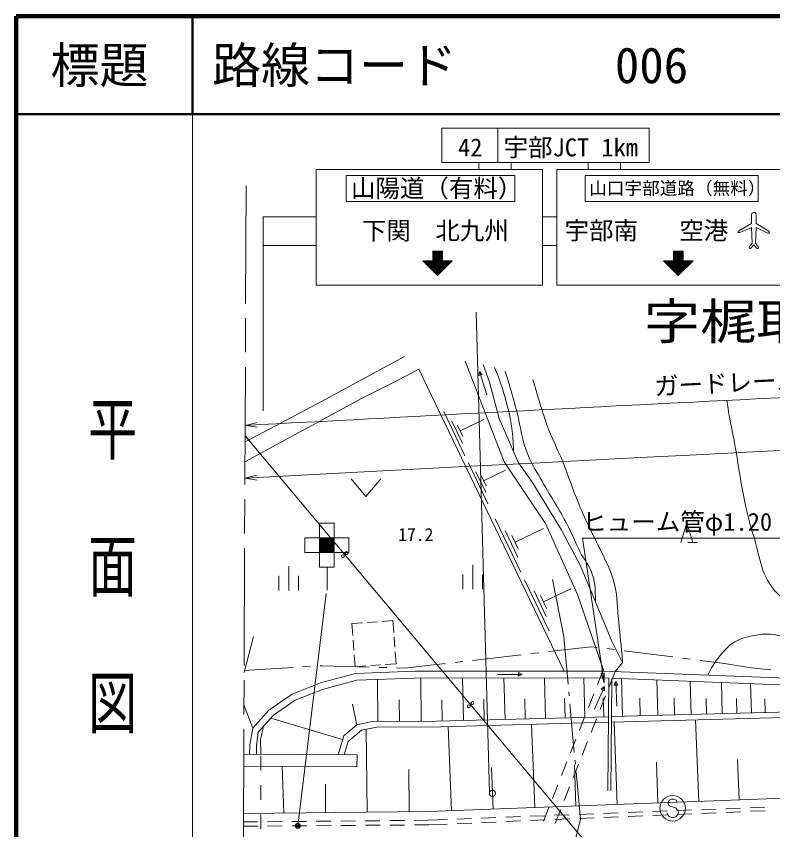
# Model space of a CAD drawing. Units: millimetres, scale not verified. Extents: x 40000 to 680000, y 20000 to 380000.
# Drawn here: x 40000 to 117264, y 296918 to 380000 of the extents above; entities that cross this region are included whole.
import ezdxf
from ezdxf.enums import TextEntityAlignment as Align

# ---------------------------------------------------------------- set-up
doc = ezdxf.new("R2010")
doc.units = ezdxf.units.MM
doc.header["$LTSCALE"] = 1000
doc.header["$PDMODE"] = 32
doc.header["$PDSIZE"] = 500
doc.linetypes.add('CHAIN', pattern=[18.5, 12, -1.5, 3.5, -1.5])
for name, color, linetype, lineweight in [('M-BGD', 7, 'Continuous', 13), ('M-BMK', 2, 'CHAIN', 13), ('M-BMK-ROW', 30, 'Continuous', 13), ('M-STR-HTXT', 7, 'Continuous', 13), ('M-STR-STR1', 1, 'Continuous', 13), ('M-STR-STRC', 7, 'Continuous', 13), ('M-TTL', 2, 'Continuous', 140), ('M-TTL-BAND', 7, 'Continuous', 13), ('M-TTL-LINE', 7, 'Continuous', 50)]:
    doc.layers.add(name, color=color, linetype=linetype, lineweight=lineweight)
doc.layers.add('M-BMK-HTXT', color=7, linetype='Continuous')
doc.layers.add('M-TTL-TXT', color=7, linetype='Continuous')
doc.styles.add('@ＭＳ ゴシック', font='')
doc.styles.add('ＭＳ ゴシック', font='')
doc.styles.get('@ＭＳ ゴシック').set_extended_font_data('@MS Gothic')
doc.styles.get('ＭＳ ゴシック').set_extended_font_data('MS Gothic')

# ---------------------------------------------------------------- blocks, each defined once
blk = doc.blocks.new('open_arrow')
at = {"color": 0, "linetype": 'Continuous', "lineweight": -2}
blk.add_lwpolyline([(7.5, 1.25), (0, 0), (7.5, -1.25)], dxfattribs=at)

msp = doc.modelspace()

# ---------------------------------------------------------------- linework, layer by layer
at = {"layer": 'M-BGD'}
for p, q in [((95947, 313123), (81130, 343964)), ((87235, 343313), (87301, 343727)), ((87593, 343426), (87235, 343313)), ((88051, 341342), (87301, 343727)), ((87301, 343727), (87593, 343426)), ((85824, 335118), (83661, 339619)), ((85583, 336387), (84502, 338638)), ((85613, 337094), (85072, 338219)), ((85343, 337657), (87743, 338810)), ((63370, 337138), (147990, 236273)), ((88181, 330212), (86177, 334382)), ((87958, 331388), (86956, 333473)), ((87735, 332564), (89959, 333632)), ((74220, 332754), (75720, 330954)), ((75720, 330954), (77220, 332754)), ((87986, 332043), (87485, 333085)), ((91534, 323232), (88919, 328674)), ((107893, 326264), (108493, 328264)), ((108493, 328264), (109093, 326264)), ((91243, 324767), (89936, 327488)), ((90952, 326302), (93855, 327696)), ((91279, 325622), (90625, 326982)), ((108593, 326264), (109593, 326264)), ((67832, 323843), (67832, 321343)), ((86621, 323975), (86621, 321475)), ((66832, 322843), (66832, 321343)), ((68832, 322843), (68832, 321343)), ((85621, 322975), (85621, 321475)), ((87621, 322975), (87621, 321475)), ((94413, 317240), (91911, 322448)), ((95931, 316643), (94778, 322485)), ((94135, 318709), (92883, 321313)), ((94169, 319526), (93543, 320829)), ((93856, 320178), (96634, 321512)), ((77370, 318200), (78473, 318283)), ((78473, 318283), (78564, 317077)), ((74272, 317968), (75375, 318051)), ((74362, 316762), (74272, 317968)), ((75874, 318088), (76871, 318163)), ((63268, 312992), (64218, 316667)), ((78601, 316578), (78676, 315581)), ((96370, 311784), (95931, 316643)), ((74474, 315266), (74400, 316263)), ((78713, 315082), (78803, 313876)), ((74602, 313561), (74512, 314768)), ((75706, 313644), (74602, 313561)), ((77201, 313756), (76204, 313681)), ((78803, 313876), (77700, 313793)), ((81340, 307986), (81316, 312410)), ((85686, 308069), (85569, 312414)), ((89156, 312788), (91656, 312782)), ((89921, 308182), (89808, 312418)), ((91280, 312595), (91281, 312970)), ((91656, 312782), (91280, 312595)), ((91281, 312970), (91656, 312782)), ((94050, 308293), (93939, 312421)), ((98074, 308400), (97967, 312425)), ((99357, 311741), (99907, 313131)), ((100430, 300905), (100522, 312406)), ((100558, 311515), (101178, 313081)), ((100730, 300903), (100822, 312394)), ((76916, 307962), (76893, 312267)), ((101079, 311669), (101253, 312051)), ((101453, 311682), (101079, 311669)), ((101341, 309552), (101253, 312051)), ((101253, 312051), (101453, 311682)), ((101926, 308503), (101823, 312355)), ((105538, 308600), (105441, 312212)), ((108925, 308691), (108835, 312078)), ((112102, 308776), (112017, 311952)), ((115081, 308855), (115002, 311835)), ((96478, 310589), (96442, 310988)), ((98437, 309416), (98989, 310811)), ((99070, 309241), (100071, 311532)), ((99749, 311263), (100071, 311532)), ((100093, 311113), (99749, 311263)), ((100071, 311532), (100093, 311113)), ((79128, 307974), (79116, 310186)), ((83513, 308011), (83455, 310183)), ((87803, 308125), (87747, 310243)), ((91986, 308237), (91930, 310302)), ((96062, 308346), (96008, 310359)), ((99638, 309191), (100190, 310586)), ((100000, 308452), (99949, 310378)), ((103732, 308552), (103683, 310358)), ((107231, 308645), (107186, 310339)), ((110514, 308733), (110471, 310322)), ((113592, 308816), (113552, 310305)), ((116478, 308893), (116441, 310290)), ((64165, 307299), (63254, 309691)), ((74797, 307630), (74359, 309737)), ((97000, 304813), (96550, 309793)), ((73337, 306123), (66008, 308321)), ((97517, 307091), (98069, 308486)), ((98718, 306866), (99270, 308261)), ((84438, 298858), (84116, 307461)), ((92950, 299177), (92631, 307689)), ((101371, 299493), (101056, 307914)), ((109703, 299805), (109391, 308137)), ((75831, 298711), (75752, 307179)), ((96597, 304767), (97149, 306162)), ((97798, 304542), (98350, 305936)), ((113825, 299960), (113671, 304082)), ((67337, 298632), (67158, 303394)), ((88694, 299018), (88534, 303274)), ((95677, 302442), (96229, 303837)), ((96878, 302217), (97430, 303612)), ((97160, 299335), (97003, 303546)), ((97108, 303618), (97072, 304016)), ((105537, 299649), (105381, 303815)), ((80135, 298751), (80095, 303056)), ((97619, 297962), (97180, 302821)), ((71597, 298672), (71570, 301582)), ((94757, 300118), (95309, 301512)), ((95958, 299893), (96510, 301287)), ((93837, 297793), (94389, 299188)), ((113975, 299128), (112476, 299070)), ((116473, 299226), (114975, 299167)), ((93990, 298350), (92492, 298292)), ((96489, 298448), (94990, 298389)), ((95038, 297568), (95590, 298963)), ((98987, 298545), (97488, 298486)), ((101485, 298642), (99986, 298584)), ((103983, 298739), (102484, 298681)), ((104008, 298337), (102509, 298274)), ((106481, 298837), (104982, 298778)), ((106506, 298442), (105007, 298379)), ((108979, 298934), (107480, 298876)), ((109003, 298547), (107505, 298484)), ((111477, 299031), (109978, 298973)), ((111501, 298652), (110002, 298589)), ((113999, 298757), (112500, 298694)), ((116497, 298863), (114998, 298799)), ((64642, 297724), (63203, 297710)), ((67142, 297747), (65642, 297733)), ((69642, 297771), (68142, 297757)), ((72142, 297794), (70642, 297780)), ((74642, 297817), (73142, 297803)), ((77142, 297841), (75642, 297827)), ((79641, 297864), (78142, 297850)), ((82080, 297887), (80641, 297873)), ((83998, 297961), (82080, 297887)), ((84025, 297497), (82124, 297417)), ((86496, 298059), (84997, 298000)), ((86523, 297602), (85025, 297539)), ((88994, 298156), (87495, 298097)), ((89021, 297707), (87522, 297644)), ((91492, 298253), (89993, 298195)), ((91519, 297812), (90020, 297749)), ((94017, 297917), (92518, 297854)), ((96514, 298022), (95016, 297959)), ((96317, 292746), (97619, 297962)), ((99012, 298127), (97513, 298064)), ((101510, 298232), (100011, 298169)), ((64663, 297284), (63202, 297273)), ((67163, 297303), (65663, 297292)), ((69663, 297322), (68163, 297311)), ((72163, 297341), (70663, 297330)), ((74663, 297360), (73163, 297349)), ((77163, 297379), (75663, 297368)), ((79663, 297398), (78163, 297387)), ((82124, 297417), (80663, 297406))]:
    msp.add_line(p, q, dxfattribs=at)
for points in [[(79658, 345248), (70725, 340422), (63367, 336542)], [(63359, 334492), (75343, 340995), (78403, 342521), (81130, 343964)], [(85849, 344762), (89850, 334509), (94064, 328207), (97321, 320959), (100019, 313127)], [(101178, 313081), (101933, 314004), (100817, 316171), (97647, 323884), (95660, 327594), (92748, 332324), (91280, 334447), (89339, 338918), (88345, 342644), (87679, 344423)], [(142628, 314291), (121368, 312284), (100019, 313127), (80687, 313110), (74643, 312884), (71073, 311921), (68163, 310763), (65801, 309143), (64165, 307299), (63852, 305596), (63828, 304636)], [(100522, 312406), (100005, 312427), (80701, 312410), (74748, 312187), (71295, 311255), (68494, 310141), (66268, 308614), (64724, 306875), (64534, 305473), (64544, 304631)], [(135830, 312946), (121387, 311583), (100822, 312394)], [(100791, 308473), (121804, 309035), (135890, 311140)], [(100786, 307907), (122266, 308482), (135911, 310521)], [(72871, 304571), (73448, 306493), (74786, 307628), (76381, 307959), (82906, 307994), (100491, 308465)], [(65261, 307479), (64962, 306118), (64975, 304628)], [(73497, 304566), (73910, 305940), (75248, 307074), (76843, 307406), (83367, 307441), (100486, 307899)], [(158547, 304339), (155956, 304086), (132804, 301968), (128515, 300510), (82068, 298769), (63207, 298593)], [(63228, 303422), (74795, 303339), (74804, 304557), (63233, 304640)]]:
    msp.add_lwpolyline(points, dxfattribs=at)
for centre in [(73353, 324850), (73736, 325171), (86590, 309849), (86207, 309528)]:
    msp.add_circle(centre, 150, dxfattribs=at)
for points, knots in [([(88854, 344142), (89409, 342706), (89576, 342280), (89922, 341050), (90257, 339854), (90449, 339177), (90609, 337945), (90728, 337030), (90753, 336691), (90784, 335589)], [0, 0, 0, 0, 1, 1, 1, 2, 2, 2, 3, 3, 3, 3]), ([(89951, 343769), (90512, 341831), (90655, 341330), (91084, 339761), (91584, 337930), (91564, 336804), (92312, 335061), (92696, 334167), (93018, 333717), (93498, 332870), (94592, 330938), (95310, 329914), (96345, 327950), (96885, 326926), (97062, 326290), (97599, 325265), (97982, 324533), (98350, 324202), (98674, 323441), (99174, 322264), (99118, 321631), (99160, 320204)], [0, 0, 0, 0, 1, 1, 1, 2, 2, 2, 3, 3, 3, 4, 4, 4, 5, 5, 5, 6, 6, 6, 7, 7, 7, 7]), ([(101933, 314004), (101748, 316012), (101701, 316526), (101533, 318140), (101375, 319651), (101452, 320526), (101104, 322004), (100792, 323325), (100353, 323986), (99797, 325225), (99393, 326123), (99103, 326596), (98682, 327486), (98182, 328543), (97891, 329132), (97443, 330212), (96761, 331857), (96499, 332826), (95832, 334477), (95227, 335975), (94751, 336758), (94205, 338278), (93758, 339519), (93559, 340233), (93180, 341496), (93015, 342047), (92961, 342223), (92765, 342908)], [0, 0, 0, 0, 1, 1, 1, 2, 2, 2, 3, 3, 3, 4, 4, 4, 5, 5, 5, 6, 6, 6, 7, 7, 7, 8, 8, 8, 9, 9, 9, 9]), ([(110621, 312708), (111051, 313531), (111212, 313814), (111702, 314445), (112275, 315181), (112612, 315630), (113408, 316116), (114077, 316524), (114547, 316583), (115314, 316739), (115993, 316878), (116391, 316916), (117083, 316880), (117988, 316833), (118452, 316517), (119347, 316376), (120032, 316268), (120421, 316175), (121114, 316200), (121752, 316222), (122114, 316279), (122729, 316448), (123818, 316746), (124356, 317128), (125366, 317632), (127407, 318652), (128327, 319641), (130396, 320604), (133447, 322023), (135332, 322391), (138493, 323543), (140595, 324309), (141804, 324660), (143873, 325512), (144757, 325876), (145354, 325954), (146076, 326582), (146601, 327038), (146726, 327476), (146943, 328137), (147208, 328942), (147222, 329459), (147113, 330299), (146843, 332385), (146047, 333416), (145107, 335298), (144056, 337405), (143252, 338503), (141684, 340260), (141537, 340425), (141391, 340581), (141248, 340729)], [0, 0, 0, 0, 1, 1, 1, 2, 2, 2, 3, 3, 3, 4, 4, 4, 5, 5, 5, 6, 6, 6, 7, 7, 7, 8, 8, 8, 9, 9, 9, 10, 10, 10, 11, 11, 11, 12, 12, 12, 13, 13, 13, 14, 14, 14, 15, 15, 15, 16, 16, 16, 17, 17, 17, 17]), ([(112578, 340729), (112795, 339219), (113101, 337861), (113436, 335975), (114063, 332434), (114246, 330398), (115298, 326960), (116027, 324578), (116005, 322865), (117725, 321063), (118478, 320275), (119172, 320020), (120254, 319881), (120677, 319827), (120925, 319938), (121327, 320080), (123074, 320698), (123869, 321458), (125498, 322342), (127133, 323229), (128039, 323745), (129684, 324613), (131328, 325482), (132271, 325927), (133918, 326790), (135059, 327388), (135668, 327781), (136828, 328343), (137650, 328742), (138292, 328670), (138971, 329281), (139763, 329994), (140166, 330598), (140322, 331652), (140488, 332770), (140173, 333457), (139680, 334473), (138740, 336407), (137596, 337103), (136217, 338753), (135587, 339508), (135034, 340138), (134509, 340729)], [0, 0, 0, 0, 1, 1, 1, 2, 2, 2, 3, 3, 3, 4, 4, 4, 5, 5, 5, 6, 6, 6, 7, 7, 7, 8, 8, 8, 9, 9, 9, 10, 10, 10, 11, 11, 11, 12, 12, 12, 13, 13, 13, 14, 14, 14, 14])]:
    msp.add_open_spline(points, degree=3, knots=knots, dxfattribs=at)
at = {"layer": 'M-BMK'}
msp.add_line((63478, 362677), (63161, 287646), dxfattribs=at)
at = {"layer": 'M-BMK-ROW'}
for p, q in [((92565, 314905), (93360, 314996)), ((94353, 315110), (98721, 315613)), ((98721, 315613), (99320, 315537)), ((100312, 315413), (101106, 315313)), ((102098, 315188), (107059, 314565)), ((84816, 314013), (85611, 314105)), ((86605, 314219), (91572, 314790)), ((108051, 314441), (108845, 314341)), ((109837, 314216), (112105, 313932)), ((63269, 313175), (68259, 313480)), ((69258, 313541), (70056, 313589)), ((71054, 313650), (71248, 313662)), ((71248, 313662), (76052, 313524)), ((77051, 313495), (77851, 313472)), ((78851, 313443), (79656, 313420)), ((79656, 313420), (83823, 313899)), ((112105, 313932), (115048, 313468)), ((115048, 313468), (117056, 313250))]:
    msp.add_line(p, q, dxfattribs=at)
at = {"layer": 'M-STR-HTXT'}
for p, q in [((63374, 338204), (64609, 338521)), ((63374, 338204), (64636, 338022)), ((63352, 332813), (64586, 333130)), ((63352, 332813), (64613, 332630))]:
    msp.add_line(p, q, dxfattribs=at)
msp.add_lwpolyline([(100044, 311935), (97818, 326703), (131568, 326703)], dxfattribs=at)
for centre, start in [((765700, -12677842), 91.46521), ((765723, -12672451), 92.64483)]:
    msp.add_arc(centre, 13029599, start, 93.08997, dxfattribs=at)
at = {"layer": 'M-STR-STR1'}
for p, q in [((64978, 302974), (64975, 304474)), ((64982, 299974), (64980, 301474)), ((64987, 296974), (64984, 298474))]:
    msp.add_line(p, q, dxfattribs=at)
at = {"layer": 'M-STR-STRC'}
for p, q in [((83461, 368563), (104640, 368563)), ((83461, 368563), (83461, 365063)), ((89195, 368563), (89195, 365063)), ((104640, 368563), (104640, 365063)), ((104640, 365063), (83461, 365063)), ((87231, 365063), (87231, 364358)), ((90544, 365063), (90544, 364358)), ((98417, 365063), (98417, 364358)), ((101730, 365063), (101730, 364358)), ((70616, 364358), (93762, 364358)), ((70616, 364358), (70616, 352547)), ((93762, 364358), (93762, 352547)), ((95199, 364358), (118344, 364358)), ((95199, 364358), (95199, 352547)), ((73708, 361082), (73708, 363751)), ((73708, 363751), (90919, 363751)), ((90919, 361082), (90919, 363751)), ((98107, 363751), (115788, 363751)), ((98107, 361082), (98107, 363751)), ((115788, 361082), (115788, 363751)), ((73708, 361082), (90919, 361082)), ((98107, 361082), (115788, 361082)), ((115099, 358825), (115099, 359749)), ((115581, 359751), (115581, 358828)), ((65230, 359505), (70616, 359505)), ((65230, 359505), (65230, 339686)), ((95199, 359505), (93762, 359505)), ((115099, 358825), (113790, 358098)), ((113888, 357913), (115091, 358441)), ((115091, 358441), (115175, 356825)), ((115585, 358436), (115497, 356825)), ((115581, 358828), (116870, 358038)), ((116764, 357857), (115585, 358436)), ((65230, 356599), (70616, 356599)), ((95199, 356599), (93762, 356599)), ((115175, 356825), (114866, 356419)), ((115320, 356669), (115038, 356309)), ((115320, 356669), (115617, 356313)), ((115497, 356825), (115797, 356419)), ((82101, 354460), (83538, 355897)), ((82171, 354389), (83538, 355756)), ((82242, 354318), (83538, 355615)), ((82538, 356022), (83538, 356022)), ((82538, 355022), (82538, 356022)), ((82538, 355887), (82673, 356022)), ((82538, 355746), (82814, 356022)), ((82538, 355604), (82956, 356022)), ((82538, 355463), (83097, 356022)), ((82538, 355322), (83239, 356022)), ((82538, 355180), (83380, 356022)), ((82538, 355039), (83521, 356022)), ((84016, 354500), (82538, 355977)), ((83945, 354429), (82538, 355836)), ((83875, 354358), (82538, 355695)), ((83538, 355119), (82635, 356022)), ((83538, 355260), (82777, 356022)), ((83538, 355402), (82918, 356022)), ((83538, 355543), (83060, 356022)), ((83538, 355684), (83201, 356022)), ((83538, 355826), (83343, 356022)), ((83538, 355967), (83484, 356022)), ((83538, 356022), (83538, 355022)), ((106688, 354455), (108121, 355888)), ((106758, 354384), (108121, 355746)), ((106829, 354313), (108121, 355605)), ((107121, 356022), (108121, 356022)), ((107121, 355022), (107121, 356022)), ((107121, 356019), (107123, 356022)), ((107121, 355878), (107265, 356022)), ((107121, 355736), (107406, 356022)), ((107121, 355595), (107548, 356022)), ((107121, 355453), (107689, 356022)), ((107121, 355312), (107830, 356022)), ((107121, 355170), (107972, 356022)), ((107121, 355029), (108113, 356022)), ((108574, 354475), (107121, 355928)), ((108503, 354404), (107121, 355786)), ((108432, 354333), (107121, 355645)), ((108121, 355069), (107168, 356022)), ((108121, 355211), (107309, 356022)), ((108121, 355352), (107451, 356022)), ((108121, 355493), (107592, 356022)), ((108121, 355635), (107734, 356022)), ((108121, 355776), (107875, 356022)), ((108121, 355918), (108017, 356022)), ((108121, 356022), (108121, 355022)), ((83038, 353522), (81538, 355022)), ((81538, 355022), (82538, 355022)), ((81606, 354955), (81673, 355022)), ((83097, 353580), (81656, 355022)), ((81676, 354884), (81814, 355022)), ((81747, 354813), (81956, 355022)), ((83168, 353651), (81797, 355022)), ((81818, 354742), (82097, 355022)), ((81888, 354672), (82239, 355022)), ((83238, 353722), (81938, 355022)), ((81959, 354601), (82380, 355022)), ((82030, 354530), (82521, 355022)), ((83309, 353792), (82080, 355022)), ((83380, 353863), (82221, 355022)), ((82313, 354247), (83538, 355473)), ((83451, 353934), (82363, 355022)), ((82383, 354177), (83538, 355332)), ((82454, 354106), (83538, 355190)), ((83521, 354005), (82504, 355022)), ((82525, 354035), (83538, 355049)), ((83804, 354287), (82538, 355553)), ((83733, 354217), (82538, 355412)), ((83663, 354146), (82538, 355270)), ((83592, 354075), (82538, 355129)), ((82596, 353965), (83653, 355022)), ((82666, 353894), (83794, 355022)), ((82737, 353823), (83936, 355022)), ((82808, 353752), (84077, 355022)), ((82878, 353682), (84218, 355022)), ((82949, 353611), (84360, 355022)), ((83020, 353540), (84501, 355022)), ((84538, 355022), (83038, 353522)), ((83538, 355022), (84538, 355022)), ((84087, 354570), (83635, 355022)), ((84158, 354641), (83777, 355022)), ((84228, 354712), (83918, 355022)), ((84299, 354782), (84060, 355022)), ((84370, 354853), (84201, 355022)), ((84440, 354924), (84343, 355022)), ((84511, 354995), (84484, 355022)), ((107621, 353522), (106121, 355022)), ((106121, 355022), (107121, 355022)), ((106122, 355020), (106123, 355022)), ((107654, 353556), (106188, 355022)), ((106193, 354950), (106265, 355022)), ((106263, 354879), (106406, 355022)), ((107725, 353626), (106330, 355022)), ((106334, 354808), (106548, 355022)), ((106405, 354738), (106689, 355022)), ((107796, 353697), (106471, 355022)), ((106475, 354667), (106830, 355022)), ((106546, 354596), (106972, 355022)), ((107866, 353768), (106612, 355022)), ((106617, 354525), (107113, 355022)), ((107937, 353838), (106754, 355022)), ((108008, 353909), (106895, 355022)), ((106900, 354243), (108121, 355463)), ((106970, 354172), (108121, 355322)), ((108079, 353980), (107037, 355022)), ((107041, 354101), (108121, 355181)), ((107112, 354030), (108121, 355039)), ((108361, 354263), (107121, 355503)), ((108291, 354192), (107121, 355362)), ((108220, 354121), (107121, 355221)), ((108149, 354050), (107121, 355079)), ((107183, 353960), (108245, 355022)), ((107253, 353889), (108386, 355022)), ((107324, 353818), (108527, 355022)), ((107395, 353748), (108669, 355022)), ((107465, 353677), (108810, 355022)), ((107536, 353606), (108952, 355022)), ((107607, 353535), (109093, 355022)), ((109121, 355022), (107621, 353522)), ((108121, 355022), (109121, 355022)), ((108644, 354545), (108168, 355022)), ((108715, 354616), (108309, 355022)), ((108786, 354687), (108451, 355022)), ((108856, 354758), (108592, 355022)), ((108927, 354828), (108734, 355022)), ((108998, 354899), (108875, 355022)), ((109069, 354970), (109017, 355022)), ((70616, 352547), (93762, 352547)), ((95199, 352547), (118344, 352547)), ((86981, 349771), (88333, 300696)), ((70983, 328227), (72483, 328227)), ((70983, 326727), (70983, 328227)), ((72483, 328227), (72483, 326727)), ((69483, 325227), (69483, 326727)), ((69483, 326727), (70983, 326727)), ((70983, 326727), (72483, 326727)), ((70983, 325227), (70983, 326727)), ((70983, 326689), (71022, 326727)), ((70983, 326548), (71163, 326727)), ((70983, 326406), (71304, 326727)), ((70983, 326265), (71446, 326727)), ((70983, 326123), (71587, 326727)), ((70983, 325982), (71729, 326727)), ((70983, 325840), (71870, 326727)), ((70983, 325699), (72012, 326727)), ((70983, 325558), (72126, 326701)), ((72408, 325227), (70983, 326652)), ((70983, 325416), (72191, 326624)), ((70983, 325275), (72255, 326547)), ((72266, 325227), (70983, 326511)), ((72483, 325294), (71049, 326727)), ((72483, 325435), (71191, 326727)), ((72483, 325576), (71332, 326727)), ((72483, 325718), (71474, 326727)), ((72483, 325859), (71615, 326727)), ((72483, 326001), (71756, 326727)), ((72483, 326142), (71898, 326727)), ((72440, 326327), (72039, 326727)), ((72153, 326669), (72212, 326727)), ((72483, 326421), (72177, 326727)), ((72218, 326592), (72353, 326727)), ((72282, 326515), (72483, 326716)), ((72483, 326563), (72318, 326727)), ((72347, 326438), (72483, 326574)), ((72483, 326704), (72460, 326727)), ((72483, 326727), (73983, 326727)), ((72483, 326727), (72483, 325227)), ((73983, 326727), (73983, 325227)), ((72125, 325227), (70983, 326369)), ((71984, 325227), (70983, 326228)), ((71842, 325227), (70983, 326087)), ((71701, 325227), (70983, 325945)), ((71559, 325227), (70983, 325804)), ((71077, 325227), (72320, 326470)), ((71219, 325227), (72384, 326393)), ((71360, 325227), (72449, 326316)), ((71502, 325227), (72483, 326209)), ((71643, 325227), (72483, 326068)), ((71784, 325227), (72483, 325926)), ((71926, 325227), (72483, 325785)), ((72411, 326361), (72483, 326433)), ((72483, 326280), (72459, 326304)), ((72476, 326284), (72483, 326292)), ((70983, 325227), (69483, 325227)), ((71418, 325227), (70983, 325662)), ((71277, 325227), (70983, 325521)), ((71135, 325227), (70983, 325379)), ((70994, 325227), (70983, 325238)), ((70983, 323727), (70983, 325227)), ((72483, 325227), (70983, 325227)), ((72067, 325227), (72483, 325643)), ((72209, 325227), (72483, 325502)), ((72350, 325227), (72483, 325361)), ((73983, 325227), (72483, 325227)), ((72483, 325227), (72483, 323727)), ((72483, 323727), (70983, 323727)), ((71740, 323727), (71740, 321378)), ((68766, 297315), (71646, 321057)), ((106688, 299936), (106570, 299699)), ((106924, 300054), (106688, 299936)), ((107161, 300054), (106924, 300054)), ((107397, 299936), (107161, 300054)), ((107515, 299699), (107397, 299936)), ((106570, 299699), (106570, 299581)), ((106570, 299581), (106688, 299345)), ((106688, 299345), (107397, 299108)), ((107397, 299108), (107515, 298990)), ((106570, 298399), (106452, 298636)), ((106688, 298281), (106570, 298399)), ((106924, 298163), (106688, 298281)), ((107397, 298281), (107161, 298163)), ((107515, 298399), (107397, 298281)), ((107515, 298990), (107633, 298754)), ((107633, 298636), (107515, 298399)), ((107633, 298754), (107633, 298636)), ((107161, 298163), (106924, 298163))]:
    msp.add_line(p, q, dxfattribs=at)
for centre, radius in [((88633, 300642), 305), ((107042, 299108), 1300), ((68766, 297315), 150), ((68766, 297315), 120), ((68766, 297315), 90), ((68766, 297315), 60), ((68766, 297315), 30)]:
    msp.add_circle(centre, radius, dxfattribs=at)
for centre, radius, start, end in [((115340, 359726), 241, 359.89987, 180.56358), ((113837, 358004), 105, 116.42571, 299.09138), ((116819, 357947), 105, 238.4423, 61.10797), ((114954, 356367), 102, 148.76951, 325.53331), ((115704, 356370), 104, 213.12861, 27.70682)]:
    msp.add_arc(centre, radius, start, end, dxfattribs=at)
msp.add_point((68766, 297315), dxfattribs=at)
at = {"layer": 'M-TTL'}
for p, q in [((40000, 380000), (40000, 20000)), ((680000, 380000), (40000, 380000))]:
    msp.add_line(p, q, dxfattribs=at)
at = {"layer": 'M-TTL-BAND'}
msp.add_line((58000, 370000), (58000, 20000), dxfattribs=at)
at = {"layer": 'M-TTL-LINE'}
for p, q in [((58000, 380000), (58000, 370000)), ((40000, 370000), (680000, 370000))]:
    msp.add_line(p, q, dxfattribs=at)

# ---------------------------------------------------------------- block references
at = {"layer": 'M-STR-HTXT', "xscale": 133, "yscale": 133, "rotation": 98.6}
msp.add_blockref('open_arrow', (100044, 311935), dxfattribs=at)

# ---------------------------------------------------------------- texts
at = {"layer": 'M-BGD', "style": 'ＭＳ ゴシック'}
msp.add_text('17.2', height=1320, dxfattribs=at).set_placement((79013, 326010), align=Align.BOTTOM_LEFT)
at = {"layer": 'M-BMK-HTXT', "style": 'ＭＳ ゴシック', "width": 1.15}
msp.add_text('字梶取', height=3666, dxfattribs=at).set_placement((112720, 345900), align=Align.BOTTOM_CENTER)
at = {"layer": 'M-STR-HTXT', "style": 'ＭＳ ゴシック'}
msp.add_text('ガードレール\u3000L=102.0', height=1833, rotation=2.748, dxfattribs=at).set_placement((118323, 341353), align=Align.BOTTOM_CENTER)
msp.add_text('ヒューム管φ1.20\u3000\u3000L=53.46', height=1833, dxfattribs=at).set_placement((97818, 326903), align=Align.BOTTOM_LEFT)
at = {"layer": 'M-STR-STRC', "style": 'ＭＳ ゴシック'}
for s, height, p in [('42', 1833, (86368, 366606)), ('宇部JCT 1km', 1833, (96638, 366606)), ('山陽道（有料）', 1833, (82936, 362436)), ('山口宇部道路（無料）', 1320, (107518, 362436)), ('下関\u3000北九州', 1833, (82803, 358103)), ('宇部南', 1833, (99752, 358123)), ('空港', 1833, (110227, 358123))]:
    msp.add_text(s, height=height, dxfattribs=at).set_placement(p, align=Align.MIDDLE_CENTER)
at = {"layer": 'M-TTL-BAND', "style": '@ＭＳ ゴシック', "width": 1.4}
msp.add_text('平  面  図', height=3666, rotation=270, dxfattribs=at).set_placement((49777, 306475), align=Align.MIDDLE_RIGHT)
at = {"layer": 'M-TTL-TXT', "style": 'ＭＳ ゴシック'}
msp.add_text('標題', height=3666, dxfattribs=at).set_placement((48500, 375000), align=Align.MIDDLE_CENTER)
for s, p in [('路線コード', (60000, 375000)), ('006', (101142, 375000))]:
    msp.add_text(s, height=3666, dxfattribs=at).set_placement(p, align=Align.MIDDLE_LEFT)

doc.saveas('drawing.dxf')
